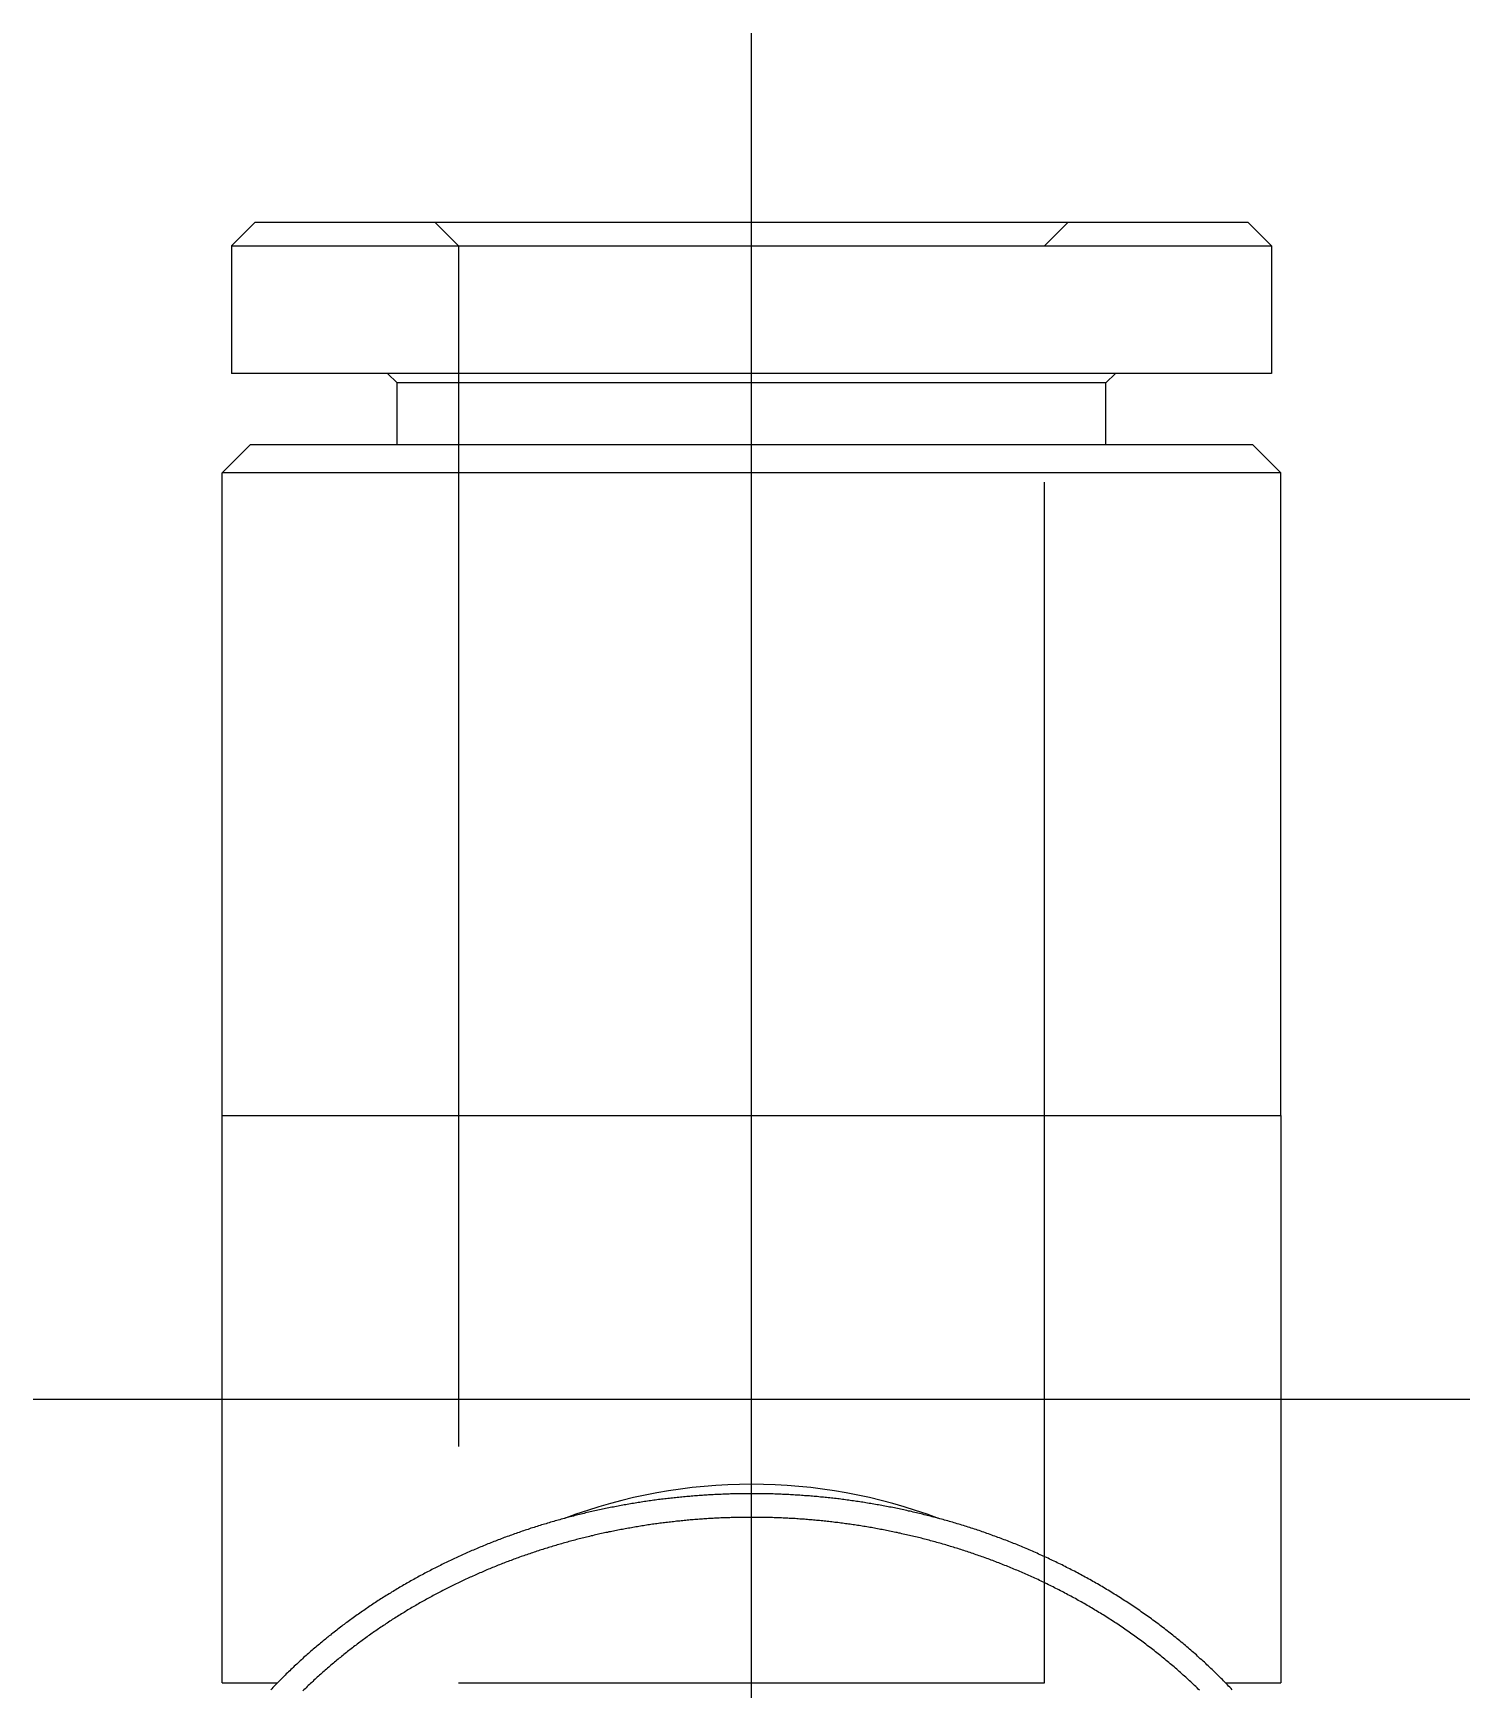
# Model space of a CAD drawing. Extents: x -29 to 61.8, y -32.1 to 20.9.
# Drawn here: x 45.75 to 60.95, y 3.42 to 20.95 of the extents above; entities that cross this region are included whole.
import ezdxf

# ---------------------------------------------------------------- set-up
doc = ezdxf.new("R2010")
doc.units = 0
doc.linetypes.add('CENTER', pattern=[50.8, 31.75, -6.35, 6.35, -6.35])
doc.linetypes.add('DASHED', pattern=[19.05, 12.7, -6.35])
doc.layers.get('0').update_dxf_attribs({"linetype": 'CONTINUOUS'})
doc.layers.add('CENTER', color=1, linetype='CENTER')

msp = doc.modelspace()

# ---------------------------------------------------------------- linework, layer by layer
at = {"color": 7, "linetype": 'CONTINUOUS'}
for p, q in [((47.849, 18.7), (48.099, 18.95)), ((48.099, 18.95), (53.349, 18.95)), ((53.349, 18.95), (58.599, 18.95)), ((58.599, 18.95), (58.849, 18.7)), ((47.849, 18.7), (53.349, 18.7)), ((47.849, 18.7), (47.849, 17.35)), ((53.349, 18.7), (58.849, 18.7)), ((58.849, 18.7), (58.849, 17.35)), ((58.849, 17.35), (47.849, 17.35)), ((49.599, 17.25), (49.499, 17.35)), ((57.099, 17.25), (57.199, 17.35)), ((57.099, 17.25), (49.599, 17.25)), ((49.599, 16.6), (49.599, 17.25)), ((57.099, 16.6), (57.099, 17.25)), ((48.049, 16.6), (47.749, 16.3)), ((48.049, 16.6), (58.649, 16.6)), ((58.649, 16.6), (58.949, 16.3)), ((58.949, 16.3), (47.749, 16.3)), ((47.749, 9.5), (47.749, 16.3)), ((58.949, 9.5), (58.949, 16.3)), ((47.749, 9.5), (58.949, 9.5)), ((47.749, 3.5), (47.749, 9.5)), ((58.949, 9.5), (58.949, 3.5)), ((47.749, 3.5), (48.335, 3.5)), ((58.363, 3.5), (58.949, 3.5))]:
    msp.add_line(p, q, dxfattribs=at)
at = {"color": 3, "linetype": 'DASHED'}
for p, q in [((49.999, 18.95), (50.249, 18.7)), ((56.449, 18.7), (56.699, 18.95)), ((50.249, 18.7), (50.249, 3.5)), ((56.449, 3.5), (56.449, 18.7)), ((50.249, 3.5), (56.449, 3.5))]:
    msp.add_line(p, q, dxfattribs=at)
at = {"color": 7}
for points in [[(58.435, 3.424, 0), (58.422, 3.438, 0), (58.41, 3.452, 0), (58.397, 3.465, 0), (58.383, 3.479, 0), (58.37, 3.492, 0), (58.357, 3.506, 0), (58.344, 3.519, 0), (58.331, 3.533, 0), (58.317, 3.546, 0), (58.304, 3.56, 0), (58.291, 3.573, 0), (58.277, 3.586, 0), (58.264, 3.599, 0), (58.25, 3.613, 0), (58.236, 3.626, 0), (58.223, 3.639, 0), (58.209, 3.652, 0), (58.195, 3.665, 0), (58.181, 3.678, 0), (58.167, 3.691, 0), (58.154, 3.704, 0), (58.14, 3.717, 0), (58.126, 3.73, 0), (58.112, 3.743, 0), (58.097, 3.755, 0), (58.083, 3.768, 0), (58.069, 3.781, 0), (58.055, 3.794, 0), (58.041, 3.806, 0), (58.026, 3.819, 0), (58.012, 3.831, 0), (57.998, 3.844, 0), (57.983, 3.856, 0), (57.969, 3.869, 0), (57.954, 3.881, 0), (57.94, 3.893, 0), (57.925, 3.905, 0), (57.911, 3.918, 0), (57.896, 3.93, 0), (57.881, 3.942, 0), (57.867, 3.954, 0), (57.852, 3.966, 0), (57.837, 3.978, 0), (57.822, 3.99, 0), (57.807, 4.002, 0), (57.792, 4.014, 0), (57.777, 4.026, 0), (57.763, 4.037, 0), (57.747, 4.049, 0), (57.732, 4.061, 0), (57.717, 4.073, 0), (57.702, 4.084, 0), (57.687, 4.096, 0), (57.672, 4.107, 0), (57.657, 4.119, 0), (57.641, 4.13, 0), (57.626, 4.141, 0), (57.611, 4.153, 0), (57.595, 4.164, 0), (57.58, 4.175, 0), (57.565, 4.186, 0), (57.549, 4.197, 0), (57.534, 4.208, 0), (57.518, 4.219, 0), (57.503, 4.23, 0), (57.487, 4.241, 0), (57.471, 4.252, 0), (57.456, 4.263, 0), (57.44, 4.274, 0), (57.425, 4.284, 0), (57.409, 4.295, 0), (57.393, 4.306, 0), (57.377, 4.316, 0), (57.362, 4.327, 0), (57.346, 4.337, 0), (57.33, 4.348, 0), (57.314, 4.358, 0), (57.298, 4.368, 0), (57.282, 4.379, 0), (57.267, 4.389, 0), (57.251, 4.399, 0), (57.235, 4.409, 0), (57.219, 4.419, 0), (57.203, 4.429, 0), (57.187, 4.439, 0), (57.171, 4.449, 0), (57.155, 4.459, 0), (57.139, 4.468, 0), (57.123, 4.478, 0), (57.106, 4.488, 0), (57.09, 4.497, 0), (57.074, 4.507, 0), (57.058, 4.517, 0), (57.042, 4.526, 0), (57.026, 4.535, 0), (57.01, 4.545, 0), (56.993, 4.554, 0), (56.977, 4.563, 0), (56.961, 4.573, 0), (56.945, 4.582, 0), (56.928, 4.591, 0), (56.912, 4.6, 0), (56.896, 4.609, 0), (56.88, 4.618, 0), (56.863, 4.627, 0), (56.847, 4.636, 0), (56.831, 4.644, 0), (56.814, 4.653, 0), (56.798, 4.662, 0), (56.782, 4.67, 0), (56.765, 4.679, 0), (56.749, 4.688, 0), (56.732, 4.696, 0), (56.716, 4.704, 0), (56.7, 4.713, 0), (56.683, 4.721, 0), (56.667, 4.729, 0), (56.65, 4.738, 0), (56.634, 4.746, 0), (56.617, 4.754, 0), (56.601, 4.762, 0), (56.584, 4.77, 0), (56.568, 4.778, 0), (56.551, 4.786, 0), (56.535, 4.794, 0), (56.519, 4.802, 0), (56.502, 4.809, 0), (56.486, 4.817, 0), (56.469, 4.825, 0), (56.453, 4.832, 0), (56.436, 4.84, 0), (56.419, 4.848, 0), (56.403, 4.855, 0), (56.386, 4.862, 0), (56.37, 4.87, 0), (56.353, 4.877, 0), (56.337, 4.884, 0), (56.32, 4.892, 0), (56.304, 4.899, 0), (56.287, 4.906, 0), (56.271, 4.913, 0), (56.254, 4.92, 0), (56.238, 4.927, 0), (56.221, 4.934, 0), (56.205, 4.941, 0), (56.188, 4.948, 0), (56.171, 4.954, 0), (56.155, 4.961, 0), (56.138, 4.968, 0), (56.122, 4.974, 0), (56.105, 4.981, 0), (56.089, 4.988, 0), (56.072, 4.994, 0), (56.056, 5, 0), (56.039, 5.007, 0), (56.022, 5.013, 0), (56.006, 5.02, 0), (55.989, 5.026, 0), (55.973, 5.032, 0), (55.956, 5.038, 0), (55.94, 5.044, 0), (55.923, 5.05, 0), (55.907, 5.056, 0), (55.89, 5.062, 0), (55.873, 5.068, 0), (55.857, 5.074, 0), (55.84, 5.08, 0), (55.824, 5.086, 0), (55.807, 5.092, 0), (55.79, 5.097, 0), (55.774, 5.103, 0), (55.757, 5.109, 0), (55.741, 5.114, 0), (55.724, 5.12, 0), (55.708, 5.125, 0), (55.691, 5.131, 0), (55.674, 5.136, 0), (55.658, 5.141, 0), (55.641, 5.147, 0), (55.624, 5.152, 0), (55.608, 5.157, 0), (55.591, 5.162, 0), (55.575, 5.168, 0), (55.558, 5.173, 0), (55.541, 5.178, 0), (55.525, 5.183, 0), (55.508, 5.188, 0), (55.492, 5.193, 0), (55.475, 5.198, 0), (55.458, 5.202, 0), (55.442, 5.207, 0), (55.425, 5.212, 0), (55.409, 5.217, 0), (55.392, 5.221, 0), (55.375, 5.226, 0), (55.359, 5.231, 0), (55.342, 5.235, 0), (55.325, 5.24, 0), (55.309, 5.244, 0), (55.292, 5.249, 0), (55.276, 5.253, 0), (55.259, 5.257, 0), (55.242, 5.262, 0), (55.226, 5.266, 0), (55.209, 5.27, 0), (55.193, 5.274, 0), (55.176, 5.278, 0), (55.159, 5.282, 0), (55.143, 5.286, 0), (55.126, 5.29, 0), (55.109, 5.294, 0), (55.093, 5.298, 0), (55.076, 5.302, 0), (55.059, 5.306, 0), (55.043, 5.31, 0), (55.026, 5.314, 0), (55.01, 5.317, 0), (54.993, 5.321, 0), (54.976, 5.325, 0), (54.96, 5.328, 0), (54.943, 5.332, 0), (54.926, 5.336, 0), (54.91, 5.339, 0), (54.893, 5.343, 0), (54.877, 5.346, 0), (54.86, 5.349, 0), (54.843, 5.353, 0), (54.827, 5.356, 0), (54.81, 5.359, 0), (54.793, 5.362, 0), (54.777, 5.366, 0), (54.76, 5.369, 0), (54.743, 5.372, 0), (54.727, 5.375, 0), (54.71, 5.378, 0), (54.694, 5.381, 0), (54.677, 5.384, 0), (54.66, 5.387, 0), (54.644, 5.39, 0), (54.627, 5.393, 0), (54.61, 5.395, 0), (54.594, 5.398, 0), (54.577, 5.401, 0), (54.56, 5.404, 0), (54.544, 5.406, 0), (54.527, 5.409, 0), (54.511, 5.412, 0), (54.494, 5.414, 0), (54.477, 5.417, 0), (54.461, 5.419, 0), (54.444, 5.421, 0), (54.427, 5.424, 0), (54.411, 5.426, 0), (54.394, 5.429, 0), (54.377, 5.431, 0), (54.361, 5.433, 0), (54.344, 5.435, 0), (54.327, 5.437, 0), (54.311, 5.44, 0), (54.294, 5.442, 0), (54.278, 5.444, 0), (54.261, 5.446, 0), (54.244, 5.448, 0), (54.227, 5.45, 0), (54.211, 5.452, 0), (54.194, 5.453, 0), (54.178, 5.455, 0), (54.161, 5.457, 0), (54.144, 5.459, 0), (54.128, 5.46, 0), (54.111, 5.462, 0), (54.094, 5.464, 0), (54.078, 5.465, 0), (54.061, 5.467, 0), (54.044, 5.469, 0), (54.028, 5.47, 0), (54.011, 5.471, 0), (53.994, 5.473, 0), (53.978, 5.474, 0), (53.961, 5.476, 0), (53.944, 5.477, 0), (53.928, 5.478, 0), (53.911, 5.479, 0), (53.895, 5.481, 0), (53.878, 5.482, 0), (53.861, 5.483, 0), (53.844, 5.484, 0), (53.828, 5.485, 0), (53.811, 5.486, 0), (53.794, 5.487, 0), (53.778, 5.488, 0), (53.761, 5.489, 0), (53.745, 5.49, 0), (53.728, 5.491, 0), (53.711, 5.491, 0), (53.695, 5.492, 0), (53.678, 5.493, 0), (53.661, 5.494, 0), (53.645, 5.494, 0), (53.628, 5.495, 0), (53.611, 5.496, 0), (53.595, 5.496, 0), (53.578, 5.497, 0), (53.561, 5.497, 0), (53.545, 5.497, 0), (53.528, 5.498, 0), (53.511, 5.498, 0), (53.495, 5.499, 0), (53.478, 5.499, 0), (53.461, 5.499, 0), (53.445, 5.499, 0), (53.428, 5.5, 0), (53.411, 5.5, 0), (53.395, 5.5, 0), (53.378, 5.5, 0), (53.361, 5.5, 0), (53.345, 5.5, 0), (53.328, 5.5, 0), (53.311, 5.5, 0), (53.295, 5.5, 0), (53.278, 5.5, 0), (53.261, 5.499, 0), (53.245, 5.499, 0), (53.228, 5.499, 0), (53.211, 5.499, 0), (53.195, 5.498, 0), (53.178, 5.498, 0), (53.161, 5.498, 0), (53.145, 5.497, 0), (53.128, 5.497, 0), (53.111, 5.496, 0), (53.095, 5.496, 0), (53.078, 5.495, 0), (53.062, 5.495, 0), (53.045, 5.494, 0), (53.028, 5.493, 0), (53.012, 5.493, 0), (52.995, 5.492, 0), (52.978, 5.491, 0), (52.962, 5.49, 0), (52.945, 5.489, 0), (52.928, 5.488, 0), (52.912, 5.488, 0), (52.895, 5.487, 0), (52.879, 5.486, 0), (52.862, 5.485, 0), (52.845, 5.483, 0), (52.829, 5.482, 0), (52.812, 5.481, 0), (52.795, 5.48, 0), (52.779, 5.479, 0), (52.762, 5.478, 0), (52.745, 5.476, 0), (52.729, 5.475, 0), (52.712, 5.474, 0), (52.696, 5.472, 0), (52.679, 5.471, 0), (52.663, 5.469, 0), (52.646, 5.468, 0), (52.629, 5.466, 0), (52.613, 5.465, 0), (52.596, 5.463, 0), (52.58, 5.461, 0), (52.563, 5.46, 0), (52.546, 5.458, 0), (52.53, 5.456, 0), (52.513, 5.454, 0), (52.497, 5.453, 0), (52.48, 5.451, 0), (52.464, 5.449, 0), (52.447, 5.447, 0), (52.431, 5.445, 0), (52.414, 5.443, 0), (52.397, 5.441, 0), (52.381, 5.439, 0), (52.364, 5.437, 0), (52.348, 5.434, 0), (52.331, 5.432, 0), (52.315, 5.43, 0), (52.298, 5.428, 0), (52.282, 5.425, 0), (52.265, 5.423, 0), (52.249, 5.421, 0), (52.232, 5.418, 0), (52.216, 5.416, 0), (52.199, 5.413, 0), (52.183, 5.411, 0), (52.166, 5.408, 0), (52.15, 5.406, 0), (52.134, 5.403, 0), (52.117, 5.4, 0), (52.101, 5.398, 0), (52.084, 5.395, 0), (52.068, 5.392, 0), (52.051, 5.389, 0), (52.035, 5.386, 0), (52.019, 5.384, 0), (52.002, 5.381, 0), (51.986, 5.378, 0), (51.969, 5.375, 0), (51.953, 5.372, 0), (51.937, 5.369, 0), (51.92, 5.365, 0), (51.904, 5.362, 0), (51.888, 5.359, 0), (51.871, 5.356, 0), (51.855, 5.353, 0), (51.839, 5.349, 0), (51.822, 5.346, 0), (51.806, 5.343, 0), (51.789, 5.339, 0), (51.773, 5.336, 0), (51.757, 5.332, 0), (51.741, 5.329, 0), (51.724, 5.325, 0), (51.708, 5.322, 0), (51.692, 5.318, 0), (51.675, 5.315, 0), (51.659, 5.311, 0), (51.643, 5.307, 0), (51.627, 5.303, 0), (51.611, 5.3, 0), (51.594, 5.296, 0), (51.578, 5.292, 0), (51.562, 5.288, 0), (51.546, 5.284, 0), (51.529, 5.28, 0), (51.513, 5.276, 0), (51.497, 5.272, 0), (51.481, 5.268, 0), (51.465, 5.264, 0), (51.449, 5.26, 0), (51.432, 5.256, 0), (51.416, 5.251, 0), (51.4, 5.247, 0), (51.384, 5.243, 0), (51.368, 5.238, 0), (51.352, 5.234, 0), (51.336, 5.23, 0), (51.32, 5.225, 0), (51.304, 5.221, 0), (51.288, 5.216, 0), (51.272, 5.212, 0), (51.256, 5.207, 0), (51.24, 5.202, 0), (51.224, 5.198, 0), (51.208, 5.193, 0), (51.192, 5.188, 0), (51.176, 5.183, 0), (51.16, 5.179, 0), (51.144, 5.174, 0), (51.128, 5.169, 0), (51.112, 5.164, 0), (51.096, 5.159, 0), (51.08, 5.154, 0), (51.064, 5.149, 0), (51.048, 5.144, 0), (51.032, 5.139, 0), (51.016, 5.134, 0), (51.001, 5.129, 0), (50.985, 5.123, 0), (50.969, 5.118, 0), (50.953, 5.113, 0), (50.937, 5.107, 0), (50.921, 5.102, 0), (50.906, 5.097, 0), (50.89, 5.091, 0), (50.874, 5.086, 0), (50.858, 5.08, 0), (50.843, 5.075, 0), (50.827, 5.069, 0), (50.811, 5.063, 0), (50.795, 5.058, 0), (50.78, 5.052, 0), (50.764, 5.046, 0), (50.748, 5.041, 0), (50.733, 5.035, 0), (50.717, 5.029, 0), (50.701, 5.023, 0), (50.686, 5.017, 0), (50.67, 5.011, 0), (50.654, 5.005, 0), (50.639, 4.999, 0), (50.623, 4.993, 0), (50.608, 4.987, 0), (50.592, 4.981, 0), (50.577, 4.975, 0), (50.561, 4.968, 0), (50.546, 4.962, 0), (50.53, 4.956, 0), (50.515, 4.95, 0), (50.499, 4.943, 0), (50.484, 4.937, 0), (50.468, 4.93, 0), (50.453, 4.924, 0), (50.438, 4.917, 0), (50.422, 4.911, 0), (50.407, 4.904, 0), (50.391, 4.898, 0), (50.376, 4.891, 0), (50.361, 4.884, 0), (50.345, 4.878, 0), (50.33, 4.871, 0), (50.315, 4.864, 0), (50.299, 4.857, 0), (50.284, 4.85, 0), (50.269, 4.843, 0), (50.254, 4.836, 0), (50.238, 4.829, 0), (50.223, 4.822, 0), (50.208, 4.815, 0), (50.193, 4.808, 0), (50.178, 4.801, 0), (50.163, 4.794, 0), (50.147, 4.787, 0), (50.132, 4.779, 0), (50.117, 4.772, 0), (50.102, 4.765, 0), (50.087, 4.757, 0), (50.072, 4.75, 0), (50.057, 4.742, 0), (50.042, 4.735, 0), (50.027, 4.727, 0), (50.012, 4.72, 0), (49.997, 4.712, 0), (49.982, 4.705, 0), (49.967, 4.697, 0), (49.952, 4.689, 0), (49.937, 4.682, 0), (49.922, 4.674, 0), (49.908, 4.666, 0), (49.893, 4.658, 0), (49.878, 4.65, 0), (49.863, 4.642, 0), (49.848, 4.634, 0), (49.834, 4.626, 0), (49.819, 4.618, 0), (49.804, 4.61, 0), (49.789, 4.602, 0), (49.775, 4.594, 0), (49.76, 4.586, 0), (49.745, 4.577, 0), (49.731, 4.569, 0), (49.716, 4.561, 0), (49.702, 4.552, 0), (49.687, 4.544, 0), (49.672, 4.536, 0), (49.658, 4.527, 0), (49.643, 4.519, 0), (49.629, 4.51, 0), (49.614, 4.502, 0), (49.6, 4.493, 0), (49.586, 4.484, 0), (49.571, 4.476, 0), (49.557, 4.467, 0), (49.542, 4.458, 0), (49.528, 4.449, 0), (49.514, 4.441, 0), (49.499, 4.432, 0), (49.485, 4.423, 0), (49.471, 4.414, 0), (49.457, 4.405, 0), (49.443, 4.396, 0), (49.428, 4.387, 0), (49.414, 4.378, 0), (49.4, 4.369, 0), (49.386, 4.359, 0), (49.372, 4.35, 0), (49.358, 4.341, 0), (49.344, 4.332, 0), (49.33, 4.322, 0), (49.316, 4.313, 0), (49.302, 4.304, 0), (49.288, 4.294, 0), (49.274, 4.285, 0), (49.26, 4.275, 0), (49.246, 4.266, 0), (49.232, 4.256, 0), (49.218, 4.247, 0), (49.205, 4.237, 0), (49.191, 4.227, 0), (49.177, 4.218, 0), (49.163, 4.208, 0), (49.15, 4.198, 0), (49.136, 4.188, 0), (49.122, 4.178, 0), (49.109, 4.169, 0), (49.095, 4.159, 0), (49.081, 4.149, 0), (49.068, 4.139, 0), (49.054, 4.129, 0), (49.041, 4.118, 0), (49.027, 4.108, 0), (49.014, 4.098, 0), (49.001, 4.088, 0), (48.987, 4.078, 0), (48.974, 4.068, 0), (48.961, 4.057, 0), (48.947, 4.047, 0), (48.934, 4.037, 0), (48.921, 4.026, 0), (48.907, 4.016, 0), (48.894, 4.005, 0), (48.881, 3.995, 0), (48.868, 3.984, 0), (48.855, 3.974, 0), (48.842, 3.963, 0), (48.829, 3.952, 0), (48.816, 3.942, 0), (48.803, 3.931, 0), (48.79, 3.92, 0), (48.777, 3.909, 0), (48.764, 3.899, 0), (48.751, 3.888, 0), (48.738, 3.877, 0), (48.725, 3.866, 0), (48.713, 3.855, 0), (48.7, 3.844, 0), (48.687, 3.833, 0), (48.675, 3.822, 0), (48.662, 3.811, 0), (48.649, 3.799, 0), (48.637, 3.788, 0), (48.624, 3.777, 0), (48.611, 3.766, 0), (48.599, 3.755, 0), (48.587, 3.743, 0), (48.574, 3.732, 0), (48.562, 3.72, 0), (48.549, 3.709, 0), (48.537, 3.698, 0), (48.525, 3.686, 0), (48.512, 3.674, 0), (48.5, 3.663, 0), (48.488, 3.651, 0), (48.476, 3.64, 0), (48.464, 3.628, 0), (48.452, 3.616, 0), (48.439, 3.605, 0), (48.427, 3.593, 0), (48.415, 3.581, 0), (48.403, 3.569, 0), (48.391, 3.557, 0), (48.38, 3.545, 0), (48.368, 3.533, 0), (48.356, 3.521, 0), (48.344, 3.509, 0), (48.332, 3.497, 0), (48.32, 3.485, 0), (48.309, 3.473, 0), (48.297, 3.461, 0), (48.285, 3.449, 0), (48.274, 3.436, 0), (48.262, 3.424, 0)], [(58.089, 3.421, 0), (58.076, 3.433, 0), (58.063, 3.446, 0), (58.05, 3.459, 0), (58.036, 3.471, 0), (58.023, 3.484, 0), (58.01, 3.496, 0), (57.997, 3.509, 0), (57.983, 3.521, 0), (57.97, 3.533, 0), (57.957, 3.546, 0), (57.943, 3.558, 0), (57.93, 3.57, 0), (57.916, 3.582, 0), (57.903, 3.595, 0), (57.889, 3.607, 0), (57.875, 3.619, 0), (57.862, 3.631, 0), (57.848, 3.643, 0), (57.834, 3.655, 0), (57.82, 3.667, 0), (57.806, 3.679, 0), (57.792, 3.69, 0), (57.779, 3.702, 0), (57.765, 3.714, 0), (57.751, 3.726, 0), (57.736, 3.737, 0), (57.722, 3.749, 0), (57.708, 3.761, 0), (57.694, 3.772, 0), (57.68, 3.784, 0), (57.666, 3.795, 0), (57.651, 3.807, 0), (57.637, 3.818, 0), (57.623, 3.829, 0), (57.608, 3.841, 0), (57.594, 3.852, 0), (57.58, 3.863, 0), (57.565, 3.874, 0), (57.55, 3.885, 0), (57.536, 3.896, 0), (57.521, 3.907, 0), (57.507, 3.918, 0), (57.492, 3.929, 0), (57.477, 3.94, 0), (57.463, 3.951, 0), (57.448, 3.962, 0), (57.433, 3.973, 0), (57.418, 3.983, 0), (57.404, 3.994, 0), (57.389, 4.005, 0), (57.374, 4.015, 0), (57.359, 4.026, 0), (57.344, 4.036, 0), (57.329, 4.047, 0), (57.314, 4.057, 0), (57.299, 4.068, 0), (57.284, 4.078, 0), (57.269, 4.088, 0), (57.254, 4.098, 0), (57.239, 4.108, 0), (57.223, 4.119, 0), (57.208, 4.129, 0), (57.193, 4.139, 0), (57.178, 4.149, 0), (57.162, 4.158, 0), (57.147, 4.168, 0), (57.132, 4.178, 0), (57.117, 4.188, 0), (57.101, 4.198, 0), (57.086, 4.207, 0), (57.071, 4.217, 0), (57.055, 4.226, 0), (57.04, 4.236, 0), (57.024, 4.245, 0), (57.009, 4.255, 0), (56.993, 4.264, 0), (56.978, 4.273, 0), (56.962, 4.283, 0), (56.947, 4.292, 0), (56.931, 4.301, 0), (56.916, 4.31, 0), (56.9, 4.319, 0), (56.885, 4.328, 0), (56.869, 4.337, 0), (56.853, 4.346, 0), (56.838, 4.355, 0), (56.822, 4.364, 0), (56.806, 4.372, 0), (56.791, 4.381, 0), (56.775, 4.39, 0), (56.76, 4.398, 0), (56.744, 4.407, 0), (56.728, 4.416, 0), (56.712, 4.424, 0), (56.697, 4.432, 0), (56.681, 4.441, 0), (56.665, 4.449, 0), (56.649, 4.457, 0), (56.634, 4.466, 0), (56.618, 4.474, 0), (56.602, 4.482, 0), (56.586, 4.49, 0), (56.57, 4.498, 0), (56.554, 4.506, 0), (56.539, 4.514, 0), (56.523, 4.522, 0), (56.507, 4.53, 0), (56.491, 4.537, 0), (56.475, 4.545, 0), (56.459, 4.553, 0), (56.444, 4.561, 0), (56.428, 4.568, 0), (56.412, 4.576, 0), (56.396, 4.583, 0), (56.38, 4.591, 0), (56.364, 4.598, 0), (56.348, 4.605, 0), (56.332, 4.613, 0), (56.316, 4.62, 0), (56.3, 4.627, 0), (56.284, 4.634, 0), (56.268, 4.641, 0), (56.252, 4.648, 0), (56.236, 4.655, 0), (56.221, 4.662, 0), (56.205, 4.669, 0), (56.189, 4.676, 0), (56.173, 4.683, 0), (56.157, 4.69, 0), (56.141, 4.696, 0), (56.125, 4.703, 0), (56.109, 4.71, 0), (56.093, 4.716, 0), (56.077, 4.723, 0), (56.061, 4.729, 0), (56.045, 4.736, 0), (56.029, 4.742, 0), (56.013, 4.749, 0), (55.997, 4.755, 0), (55.981, 4.761, 0), (55.965, 4.767, 0), (55.949, 4.774, 0), (55.933, 4.78, 0), (55.917, 4.786, 0), (55.901, 4.792, 0), (55.885, 4.798, 0), (55.869, 4.804, 0), (55.853, 4.81, 0), (55.837, 4.816, 0), (55.821, 4.821, 0), (55.805, 4.827, 0), (55.789, 4.833, 0), (55.773, 4.839, 0), (55.757, 4.844, 0), (55.741, 4.85, 0), (55.725, 4.855, 0), (55.709, 4.861, 0), (55.693, 4.866, 0), (55.677, 4.872, 0), (55.661, 4.877, 0), (55.645, 4.882, 0), (55.629, 4.888, 0), (55.613, 4.893, 0), (55.597, 4.898, 0), (55.581, 4.903, 0), (55.565, 4.909, 0), (55.549, 4.914, 0), (55.533, 4.919, 0), (55.517, 4.924, 0), (55.501, 4.929, 0), (55.485, 4.934, 0), (55.469, 4.939, 0), (55.453, 4.943, 0), (55.437, 4.948, 0), (55.421, 4.953, 0), (55.405, 4.958, 0), (55.389, 4.962, 0), (55.373, 4.967, 0), (55.357, 4.972, 0), (55.341, 4.976, 0), (55.325, 4.981, 0), (55.309, 4.985, 0), (55.292, 4.99, 0), (55.276, 4.994, 0), (55.26, 4.998, 0), (55.244, 5.003, 0), (55.228, 5.007, 0), (55.212, 5.011, 0), (55.196, 5.015, 0), (55.18, 5.019, 0), (55.164, 5.024, 0), (55.148, 5.028, 0), (55.132, 5.032, 0), (55.116, 5.036, 0), (55.1, 5.04, 0), (55.084, 5.044, 0), (55.068, 5.047, 0), (55.051, 5.051, 0), (55.035, 5.055, 0), (55.019, 5.059, 0), (55.003, 5.063, 0), (54.987, 5.066, 0), (54.971, 5.07, 0), (54.955, 5.073, 0), (54.939, 5.077, 0), (54.923, 5.081, 0), (54.907, 5.084, 0), (54.891, 5.088, 0), (54.875, 5.091, 0), (54.859, 5.094, 0), (54.843, 5.098, 0), (54.826, 5.101, 0), (54.81, 5.104, 0), (54.794, 5.107, 0), (54.778, 5.111, 0), (54.762, 5.114, 0), (54.746, 5.117, 0), (54.73, 5.12, 0), (54.714, 5.123, 0), (54.698, 5.126, 0), (54.682, 5.129, 0), (54.666, 5.132, 0), (54.65, 5.135, 0), (54.633, 5.138, 0), (54.617, 5.141, 0), (54.601, 5.143, 0), (54.585, 5.146, 0), (54.569, 5.149, 0), (54.553, 5.152, 0), (54.537, 5.154, 0), (54.521, 5.157, 0), (54.505, 5.159, 0), (54.489, 5.162, 0), (54.472, 5.164, 0), (54.456, 5.167, 0), (54.44, 5.169, 0), (54.424, 5.172, 0), (54.408, 5.174, 0), (54.392, 5.176, 0), (54.376, 5.179, 0), (54.36, 5.181, 0), (54.344, 5.183, 0), (54.328, 5.185, 0), (54.312, 5.187, 0), (54.295, 5.189, 0), (54.279, 5.191, 0), (54.263, 5.194, 0), (54.247, 5.196, 0), (54.231, 5.197, 0), (54.215, 5.199, 0), (54.199, 5.201, 0), (54.183, 5.203, 0), (54.167, 5.205, 0), (54.151, 5.207, 0), (54.134, 5.208, 0), (54.118, 5.21, 0), (54.102, 5.212, 0), (54.086, 5.213, 0), (54.07, 5.215, 0), (54.054, 5.217, 0), (54.038, 5.218, 0), (54.022, 5.22, 0), (54.006, 5.221, 0), (53.989, 5.222, 0), (53.973, 5.224, 0), (53.957, 5.225, 0), (53.941, 5.226, 0), (53.925, 5.228, 0), (53.909, 5.229, 0), (53.893, 5.23, 0), (53.877, 5.231, 0), (53.861, 5.232, 0), (53.844, 5.234, 0), (53.828, 5.235, 0), (53.812, 5.236, 0), (53.796, 5.237, 0), (53.78, 5.238, 0), (53.764, 5.238, 0), (53.748, 5.239, 0), (53.732, 5.24, 0), (53.716, 5.241, 0), (53.699, 5.242, 0), (53.683, 5.242, 0), (53.667, 5.243, 0), (53.651, 5.244, 0), (53.635, 5.245, 0), (53.619, 5.245, 0), (53.603, 5.246, 0), (53.587, 5.246, 0), (53.571, 5.247, 0), (53.554, 5.247, 0), (53.538, 5.248, 0), (53.522, 5.248, 0), (53.506, 5.248, 0), (53.49, 5.249, 0), (53.474, 5.249, 0), (53.458, 5.249, 0), (53.442, 5.249, 0), (53.425, 5.25, 0), (53.409, 5.25, 0), (53.393, 5.25, 0), (53.377, 5.25, 0), (53.361, 5.25, 0), (53.345, 5.25, 0), (53.329, 5.25, 0), (53.313, 5.25, 0), (53.297, 5.25, 0), (53.28, 5.25, 0), (53.264, 5.25, 0), (53.248, 5.249, 0), (53.232, 5.249, 0), (53.216, 5.249, 0), (53.2, 5.248, 0), (53.184, 5.248, 0), (53.167, 5.248, 0), (53.151, 5.247, 0), (53.135, 5.247, 0), (53.119, 5.246, 0), (53.103, 5.246, 0), (53.087, 5.245, 0), (53.071, 5.245, 0), (53.055, 5.244, 0), (53.039, 5.244, 0), (53.023, 5.243, 0), (53.006, 5.242, 0), (52.99, 5.241, 0), (52.974, 5.241, 0), (52.958, 5.24, 0), (52.942, 5.239, 0), (52.926, 5.238, 0), (52.91, 5.237, 0), (52.894, 5.236, 0), (52.878, 5.235, 0), (52.862, 5.234, 0), (52.846, 5.233, 0), (52.829, 5.232, 0), (52.813, 5.231, 0), (52.797, 5.229, 0), (52.781, 5.228, 0), (52.765, 5.227, 0), (52.749, 5.226, 0), (52.733, 5.224, 0), (52.717, 5.223, 0), (52.701, 5.222, 0), (52.685, 5.22, 0), (52.669, 5.219, 0), (52.653, 5.217, 0), (52.637, 5.216, 0), (52.621, 5.214, 0), (52.605, 5.213, 0), (52.589, 5.211, 0), (52.573, 5.209, 0), (52.556, 5.208, 0), (52.541, 5.206, 0), (52.525, 5.204, 0), (52.508, 5.202, 0), (52.492, 5.2, 0), (52.477, 5.199, 0), (52.461, 5.197, 0), (52.444, 5.195, 0), (52.428, 5.193, 0), (52.413, 5.191, 0), (52.397, 5.189, 0), (52.38, 5.187, 0), (52.365, 5.184, 0), (52.349, 5.182, 0), (52.333, 5.18, 0), (52.317, 5.178, 0), (52.301, 5.176, 0), (52.285, 5.173, 0), (52.269, 5.171, 0), (52.253, 5.169, 0), (52.237, 5.166, 0), (52.221, 5.164, 0), (52.205, 5.161, 0), (52.189, 5.159, 0), (52.173, 5.156, 0), (52.157, 5.154, 0), (52.142, 5.151, 0), (52.126, 5.148, 0), (52.11, 5.146, 0), (52.094, 5.143, 0), (52.078, 5.14, 0), (52.062, 5.137, 0), (52.046, 5.135, 0), (52.03, 5.132, 0), (52.014, 5.129, 0), (51.999, 5.126, 0), (51.983, 5.123, 0), (51.967, 5.12, 0), (51.951, 5.117, 0), (51.935, 5.114, 0), (51.92, 5.111, 0), (51.904, 5.108, 0), (51.888, 5.104, 0), (51.872, 5.101, 0), (51.856, 5.098, 0), (51.841, 5.095, 0), (51.825, 5.091, 0), (51.809, 5.088, 0), (51.793, 5.085, 0), (51.778, 5.081, 0), (51.762, 5.078, 0), (51.746, 5.074, 0), (51.73, 5.071, 0), (51.715, 5.067, 0), (51.699, 5.064, 0), (51.683, 5.06, 0), (51.668, 5.056, 0), (51.652, 5.053, 0), (51.636, 5.049, 0), (51.621, 5.045, 0), (51.605, 5.041, 0), (51.589, 5.037, 0), (51.574, 5.034, 0), (51.558, 5.03, 0), (51.542, 5.026, 0), (51.527, 5.022, 0), (51.511, 5.018, 0), (51.496, 5.014, 0), (51.48, 5.01, 0), (51.465, 5.005, 0), (51.449, 5.001, 0), (51.433, 4.997, 0), (51.418, 4.993, 0), (51.402, 4.989, 0), (51.387, 4.984, 0), (51.371, 4.98, 0), (51.356, 4.976, 0), (51.34, 4.971, 0), (51.325, 4.967, 0), (51.309, 4.962, 0), (51.294, 4.958, 0), (51.278, 4.953, 0), (51.263, 4.949, 0), (51.248, 4.944, 0), (51.232, 4.939, 0), (51.217, 4.935, 0), (51.201, 4.93, 0), (51.186, 4.925, 0), (51.17, 4.92, 0), (51.155, 4.916, 0), (51.14, 4.911, 0), (51.124, 4.906, 0), (51.109, 4.901, 0), (51.094, 4.896, 0), (51.078, 4.891, 0), (51.063, 4.886, 0), (51.048, 4.881, 0), (51.033, 4.876, 0), (51.017, 4.871, 0), (51.002, 4.865, 0), (50.987, 4.86, 0), (50.971, 4.855, 0), (50.956, 4.85, 0), (50.941, 4.844, 0), (50.926, 4.839, 0), (50.911, 4.834, 0), (50.895, 4.828, 0), (50.88, 4.823, 0), (50.865, 4.817, 0), (50.85, 4.812, 0), (50.835, 4.806, 0), (50.82, 4.801, 0), (50.805, 4.795, 0), (50.79, 4.789, 0), (50.775, 4.783, 0), (50.76, 4.778, 0), (50.744, 4.772, 0), (50.729, 4.766, 0), (50.714, 4.76, 0), (50.699, 4.754, 0), (50.684, 4.748, 0), (50.669, 4.743, 0), (50.654, 4.737, 0), (50.639, 4.73, 0), (50.624, 4.724, 0), (50.61, 4.718, 0), (50.595, 4.712, 0), (50.58, 4.706, 0), (50.565, 4.7, 0), (50.55, 4.694, 0), (50.535, 4.687, 0), (50.52, 4.681, 0), (50.505, 4.675, 0), (50.491, 4.668, 0), (50.476, 4.662, 0), (50.461, 4.655, 0), (50.446, 4.649, 0), (50.431, 4.642, 0), (50.417, 4.636, 0), (50.402, 4.629, 0), (50.387, 4.622, 0), (50.373, 4.616, 0), (50.358, 4.609, 0), (50.343, 4.602, 0), (50.328, 4.596, 0), (50.314, 4.589, 0), (50.299, 4.582, 0), (50.285, 4.575, 0), (50.27, 4.568, 0), (50.255, 4.561, 0), (50.241, 4.554, 0), (50.226, 4.547, 0), (50.212, 4.54, 0), (50.197, 4.533, 0), (50.183, 4.526, 0), (50.168, 4.519, 0), (50.154, 4.511, 0), (50.139, 4.504, 0), (50.125, 4.497, 0), (50.11, 4.489, 0), (50.096, 4.482, 0), (50.082, 4.475, 0), (50.067, 4.467, 0), (50.053, 4.46, 0), (50.039, 4.452, 0), (50.024, 4.445, 0), (50.01, 4.437, 0), (49.996, 4.43, 0), (49.981, 4.422, 0), (49.967, 4.414, 0), (49.953, 4.407, 0), (49.939, 4.399, 0), (49.925, 4.391, 0), (49.91, 4.383, 0), (49.896, 4.375, 0), (49.882, 4.368, 0), (49.868, 4.36, 0), (49.854, 4.352, 0), (49.84, 4.344, 0), (49.826, 4.336, 0), (49.812, 4.328, 0), (49.798, 4.319, 0), (49.784, 4.311, 0), (49.77, 4.303, 0), (49.756, 4.295, 0), (49.742, 4.287, 0), (49.728, 4.278, 0), (49.714, 4.27, 0), (49.7, 4.262, 0), (49.687, 4.253, 0), (49.673, 4.245, 0), (49.659, 4.236, 0), (49.645, 4.228, 0), (49.632, 4.219, 0), (49.618, 4.211, 0), (49.604, 4.202, 0), (49.59, 4.194, 0), (49.577, 4.185, 0), (49.563, 4.176, 0), (49.549, 4.168, 0), (49.536, 4.159, 0), (49.522, 4.15, 0), (49.509, 4.141, 0), (49.495, 4.132, 0), (49.482, 4.123, 0), (49.468, 4.114, 0), (49.455, 4.105, 0), (49.441, 4.096, 0), (49.428, 4.087, 0), (49.414, 4.078, 0), (49.401, 4.069, 0), (49.388, 4.06, 0), (49.374, 4.051, 0), (49.361, 4.042, 0), (49.348, 4.032, 0), (49.335, 4.023, 0), (49.321, 4.014, 0), (49.308, 4.004, 0), (49.295, 3.995, 0), (49.282, 3.985, 0), (49.269, 3.976, 0), (49.256, 3.966, 0), (49.243, 3.957, 0), (49.23, 3.947, 0), (49.217, 3.938, 0), (49.204, 3.928, 0), (49.191, 3.918, 0), (49.178, 3.909, 0), (49.165, 3.899, 0), (49.152, 3.889, 0), (49.139, 3.879, 0), (49.126, 3.869, 0), (49.114, 3.86, 0), (49.101, 3.85, 0), (49.088, 3.84, 0), (49.075, 3.83, 0), (49.063, 3.82, 0), (49.05, 3.81, 0), (49.037, 3.8, 0), (49.025, 3.789, 0), (49.012, 3.779, 0), (49, 3.769, 0), (48.987, 3.759, 0), (48.975, 3.749, 0), (48.962, 3.738, 0), (48.95, 3.728, 0), (48.937, 3.718, 0), (48.925, 3.707, 0), (48.913, 3.697, 0), (48.9, 3.686, 0), (48.888, 3.676, 0), (48.876, 3.665, 0), (48.864, 3.655, 0), (48.851, 3.644, 0), (48.839, 3.634, 0), (48.827, 3.623, 0), (48.815, 3.612, 0), (48.803, 3.602, 0), (48.791, 3.591, 0), (48.779, 3.58, 0), (48.767, 3.569, 0), (48.755, 3.558, 0), (48.743, 3.547, 0), (48.731, 3.537, 0), (48.719, 3.526, 0), (48.707, 3.515, 0), (48.696, 3.504, 0), (48.684, 3.493, 0), (48.672, 3.481, 0), (48.66, 3.47, 0), (48.649, 3.459, 0), (48.637, 3.448, 0), (48.626, 3.437, 0), (48.614, 3.426, 0), (48.602, 3.414, 0)]]:
    msp.add_polyline3d(points, dxfattribs=at)
at = {"color": 7, "linetype": 'CONTINUOUS'}
msp.add_arc((53.349, 0), 5.6, 69.328, 110.672, dxfattribs=at)
at = {"layer": 'CENTER', "color": 1, "linetype": 'CENTER'}
for p, q in [((53.349, -7.6), (53.349, 20.95)), ((45.749, 6.5), (60.949, 6.5))]:
    msp.add_line(p, q, dxfattribs=at)

doc.saveas('drawing.dxf')
